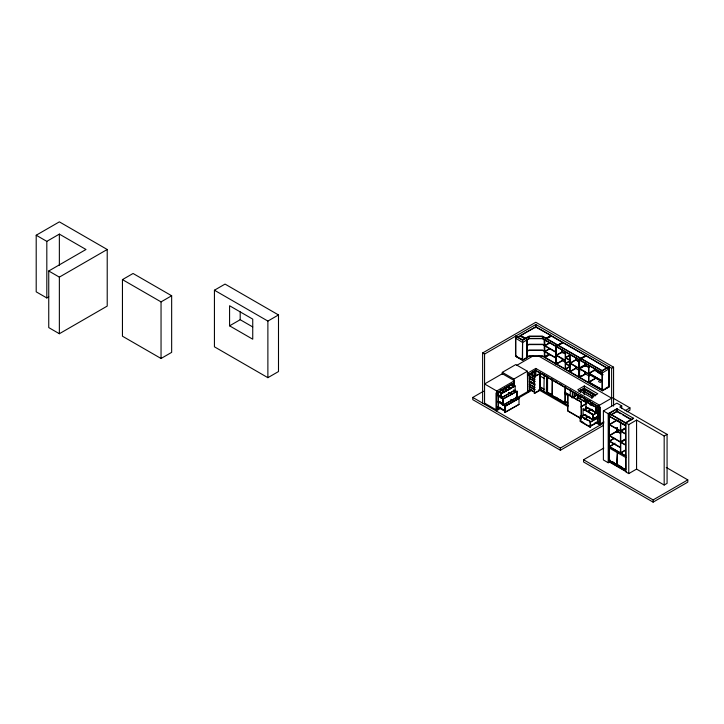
<?xml version="1.0" encoding="UTF-8"?>
<svg xmlns="http://www.w3.org/2000/svg" width="724" height="724" viewBox="0 0 724 724"><rect width="100%" height="100%" fill="white"/><g stroke="black" fill="none" stroke-linecap="round" stroke-linejoin="round"><path stroke-width="1.09" d="M36.2 235.228L59.359 221.861L107.215 249.49L107.215 306.089L59.359 333.728L48.743 327.592L48.743 270.993L85.984 249.49L59.359 234.114L46.816 241.363L36.2 235.228L36.2 291.835L46.816 297.962L48.743 296.849M48.743 270.993L59.359 277.12L107.215 249.49M122.447 279.609L133.062 273.482L171.66 295.763L171.66 352.362L161.045 358.489L122.447 336.207L122.447 279.609L161.045 301.89L171.66 295.763M214.431 290.215L225.046 284.089L278.496 314.949L278.496 371.548L267.88 377.675L214.431 346.814L214.431 290.215L267.88 321.076L278.496 314.949M229.58 325.836L252.739 339.203L252.739 319.13L229.58 305.754L229.58 325.836L240.196 319.709L252.739 326.949M482.627 403.132L482.627 352.968L535.796 322.271L613.563 367.177L613.563 406.191M482.627 352.968L484.564 354.081L535.796 324.506L611.635 368.29L613.563 367.177M515.823 338.262L522.574 342.497L529.208 338.669L542.385 338.669L602.087 373.132L608.839 368.896M517.524 337.284L535.796 326.732L607.925 368.371M535.796 327.067L520.646 335.474L526.185 338.678M527.108 339.212L527.398 357.538L522.574 360.326L515.533 356.253L515.533 336.198L522.574 340.271L529.208 336.434L542.385 336.434L602.087 370.905L609.128 366.842L609.128 386.897L602.377 390.797L542.548 356.253L529.045 356.253L522.285 360.154L522.574 342.162M526.276 340.027L529.045 338.425L542.548 338.425L602.377 372.969L602.377 390.797M544.484 345.04L542.548 344.262L529.045 344.262L527.108 345.04M544.484 345.375L542.548 344.597L529.045 344.597L527.108 345.375M544.484 339.212L544.484 357.032M545.407 338.678L550.946 335.474L537.127 327.836M515.533 356.253L522.574 359.991M544.195 339.71L544.484 357.366M546.412 338.425L551.236 335.646M546.701 338.597L551.525 336.144M544.484 350.868L542.548 350.09L529.045 350.09L527.108 350.868M544.484 351.203L542.548 350.425L529.045 350.425L527.108 351.203M549.597 342.751L544.774 345.538L555.77 351.891M549.597 343.086L544.774 345.873L555.77 352.226M544.484 356.697L542.548 355.918L529.045 355.918L527.108 356.697M502.311 374.516L502.311 372.353L515.823 364.552L527.398 371.24L527.687 391.928L529.561 390.851L529.624 373.883M516.773 365.367L532.945 356.027M549.597 348.588L544.774 351.375L555.77 357.719M549.597 348.923L544.774 351.701L555.77 358.054M557.028 345.674L562.81 342.325M557.317 345.837L563.1 342.832M603.499 425.368L560.403 450.256L472.772 399.666L472.772 397.431L483.541 391.213M545.407 356.172L548.177 354.57M549.597 354.416L544.774 357.204L555.77 363.557L557.697 362.434M549.597 354.751L544.774 357.538L544.774 339.71M502.311 372.353L513.895 379.041L527.398 371.24M561.172 352.688L556.349 355.475L565.227 360.597M514.474 380.733L502.311 373.711L484.564 383.964L496.718 390.987L514.474 380.733L514.474 382.96L496.718 393.213L496.139 392.879L496.139 410.924L500.972 408.137M538.71 356.063L611.635 398.173L599.481 405.187L535.796 368.426L527.977 372.932L527.977 375.159L527.398 374.824M500.845 390.155L502.7 389.087M504.556 388.019L506.402 386.951M508.257 385.883L510.112 384.815M532.068 372.136L533.896 371.077M511.968 384.073L496.429 393.042L496.429 409.983L498.302 408.897L498.356 391.928M512.311 383.874L514.185 382.797L514.185 386.182M534.81 370.887L527.687 374.996L527.687 391.928M527.977 375.159L535.796 370.652L599.481 407.413L600.06 407.087L600.06 425.133L595.191 422.318M501.506 393.322L513.741 386.263M500.963 393.747L515.144 385.892L515.144 390.091L501.252 398.109L500.963 393.747L515.144 385.892M570.34 354.733L565.516 357.52L569.761 359.973M570.34 355.068L565.516 357.855L569.761 360.299M498.917 396.833L500.8 395.747M534.212 376.697L539.986 373.702L534.212 376.697L534.502 393.467L539.986 390.308L539.941 372.046M563.1 359.991L556.349 363.891L578.929 376.923L581.462 375.457M562.141 360.878L556.349 364.217L556.349 346.398M500.963 397.947L515.144 390.091M544.195 374.824L543.905 391.928L546.412 393.376L546.701 376.607M502.89 399.123L517.081 391.268L517.081 397.25L503.18 405.268L502.89 399.123L517.081 391.268M570.34 360.561L565.516 363.348L569.761 365.801M570.34 360.896L565.516 363.683L569.761 366.136M546.701 376.281L546.412 393.376M574.874 360.597L570.05 363.385L578.929 368.507M579.888 358.869L585.68 355.529L564.041 343.375M581.146 358.48L585.969 355.701M569.082 366.787L565.227 369.014L565.227 351.855M502.89 405.105L517.081 397.25M570.34 366.398L565.516 369.177L565.516 352.018M498.067 408.363L499.922 407.295M529.335 390.317L531.163 389.259M496.139 409.811L500.012 407.576M515.488 398.643L531.163 389.593M517.416 398.643L531.923 390.263M505.361 405.865L517.597 398.797M504.827 406.282L519.008 398.426L519.008 404.408L505.117 412.427L504.827 406.282L519.008 398.426M539.941 388.308L540.231 372.96M575.553 368.29L569.761 371.629L569.761 354.47M534.212 393.304L539.697 390.136M583.752 365.394L578.929 368.172L570.05 363.05L575.842 359.71L579.39 361.756M504.827 412.264L519.008 404.408M547.552 377.204L547.552 392.39L552.439 394.879M585.3 374.245L579.508 377.593L579.508 359.765L586.259 355.864L606.956 368.145M589.155 373.412L602.377 381.041M589.834 373.023L593.689 370.797M589.155 373.747L602.377 381.376M552.177 379.439L552.177 395.711L552.466 379.276M570.15 395.793L570.44 389.983M570.15 390.146L572.946 391.765L572.946 397.186M595.617 378.091L588.865 381.991L602.087 389.621M581.146 418.78L567.544 410.924L567.833 394.272L567.833 410.761L581.435 418.617M593.689 379.539L588.865 382.326L602.377 389.793M590.793 381.548L588.865 382.661L588.865 365.502M584.313 385.973L577.788 389.738L591.273 397.521L597.798 393.756L584.313 385.973L584.313 388.2L595.87 394.879M578.72 391.431L584.313 388.2M571.915 397.702L577.227 394.634M572.204 397.865L577.517 394.797L577.517 397.992M552.177 395.711L565.299 402.951L565.299 386.679M577.227 400.49L577.517 397.25L585.788 402.019M567.544 394.435L581.435 402.128L581.435 416.418M604.015 389.177L602.087 390.29L579.508 377.258L585.39 373.856L585.39 371.711M605.943 388.064L607.87 386.951M609.128 386.897L602.087 390.625L602.087 370.905M586.512 402.716L590.051 400.671M586.802 402.879L589.454 401.349M581.49 406.3L585.924 403.739M580.892 406.978L586.214 403.911M583.073 408.942L593.3 414.508L593.01 419.992L583.073 414.255L583.073 408.942L593.3 414.508M596.196 412.725L585.969 407.159L596.196 412.725L596.196 407.304L585.969 401.739L596.196 407.304M590.187 404.788L592.902 403.223M590.187 404.852L593.001 403.277M591.227 404.526L593.001 403.503M583.616 409.811L587.164 407.766M583.906 409.974L587.445 407.929M583.073 414.255L593.3 419.82M587.354 411.847L591.779 409.295M580.295 415.965L590.522 421.54L590.232 427.241L580.295 421.504L580.295 415.965L590.522 421.54M588.187 411.431L591.879 409.35M588.331 411.612L590.992 410.083M598.314 406.463L595.662 407.992L598.603 406.626M580.938 421.042L580.838 416.834L584.377 414.789M582.015 416.49L585.553 414.445M595.662 412.083L597.526 411.006M598.314 410.662L595.752 412.028M580.295 421.504L580.585 415.802M584.512 418.979L588.214 416.888M598.603 410.825L595.952 412.363L588.422 407.965M584.666 418.997L589.101 416.445M598.078 412.019L592.766 415.087L598.368 412.191M610.142 461.631L608.214 462.745L603.391 459.957L603.391 410.933L616.893 403.132L621.726 405.92L621.726 408.146M592.766 419.178L597.291 416.562M598.368 416.381L592.766 419.287L597.291 416.626M589.988 422.119L597.961 417.513M590.277 422.282L598.25 417.685M603.391 410.933L608.214 413.721L616.884 408.707L633.681 418.4L625.572 423.078L608.784 413.386L608.784 415.947L625.572 425.64L608.784 415.947M621.726 405.92L619.78 407.042L667.076 434.346L667.076 483.37L664.179 485.035L636.568 469.098L628.758 473.605L625.862 471.939L625.862 422.916M609.364 413.386L617.174 408.879L617.174 411.105M589.988 426.155L592.639 424.554M594.413 423.603L597.961 421.486M589.988 426.309L598.051 421.54M590.277 426.481L598.25 421.875M616.966 411.114L631.437 419.468M610.314 415.069L616.984 411.214M612.223 414.3L616.034 412.101M597.843 423.069L598.133 405.965L597.843 423.069L599.771 424.183L603.916 421.793M472.772 397.431L560.403 448.029L603.916 422.907M625.056 410.698L629.952 407.874L629.952 410.101L627.011 411.802M616.034 420.897L609.364 424.753L620.459 431.16M633.391 418.237L625.572 422.744L625.862 469.713L608.784 460.183L609.074 446.31L625.862 456.002L608.784 446.482M609.074 460.021L609.074 413.223L628.758 424.59L636.568 420.074L664.179 436.011L667.076 434.346M625.219 428.074L620.459 430.825L609.364 424.418L616.984 420.02L621.762 422.771M625.509 428.237L620.749 430.988L625.572 433.776M625.509 428.572L620.749 431.323L625.572 434.11M614.124 438.21L609.364 440.961L620.459 447.369M614.124 438.545L609.364 441.296L620.459 447.704M666.252 467.442L687.8 479.885L687.8 482.121L653.12 502.139L583.571 461.984L583.571 459.758L603.798 448.075M609.364 446.482L615.083 443.178M610.314 446.265L613.174 444.608M625.862 457.568L609.074 447.875M625.219 439.106L620.459 441.857L609.364 435.45L616.984 431.052L620.685 433.187M625.509 439.269L620.749 442.02L625.572 444.808M625.509 439.604L620.749 442.355L625.572 445.142M625.219 450.138L620.459 452.889L620.459 422.354M625.509 450.301L620.749 453.052L620.749 422.526M583.571 459.758L653.12 499.913L687.8 479.885M552.439 336.678L561.607 341.963M603.155 374.806L594.657 369.901L588.865 373.249L602.087 380.878M594.657 370.236L602.205 374.598M565.688 353.846L562.141 351.801L556.349 355.14L565.227 360.262M588.92 367.267L585.3 365.168L579.508 368.507L588.576 373.747M597.49 372.208L602.205 374.932M562.141 352.136L564.801 353.674M576.729 360.552L578.503 361.584M588.92 367.593L585.3 365.502L579.508 368.842L588.576 374.082M588.865 374.245L602.087 381.883M520.357 335.646L525.181 338.425M527.398 339.71L527.398 357.538M524.891 338.597L520.067 336.144M565.996 362.661L562.141 360.543L562.231 358.344M575.309 368.145L580.014 370.86M589.155 376.028L585.3 373.919L585.3 371.774M598.467 381.521L600.44 382.553M612.423 397.757L629.952 407.874M583.209 388.435L595.472 395.521M583.209 388.77L595.472 395.856M616.966 408.888L617.065 411.169M581.272 389.557L593.544 396.634M581.272 389.892L593.544 396.969M616.984 411.549L620.803 413.748M622.703 414.852L631.292 419.811M515.823 355.756L517.75 356.869M519.678 357.982L521.615 359.095M542.548 373.883L544.484 374.996M546.412 376.109L548.358 377.231M551.272 378.914L553.217 380.037M555.163 381.159L557.109 382.29M560.023 383.973L561.969 385.096M580.205 395.621L582.087 396.707M583.978 397.802L585.861 398.888M587.752 399.974L589.635 401.069M535.796 370.317L544.484 375.331M544.738 375.475L569.752 389.919M573.598 392.137L599.771 407.25L599.771 424.183M590.63 404.761L592.404 405.784M623.663 423.875L625.572 424.979M539.688 375.792L544.548 378.598M577.227 397.413L586.422 402.725M564.874 392.281L569.734 395.096M564.874 392.616L581.435 402.128M564.874 393.404L568.078 395.25M564.874 393.729L567.788 395.422M529.543 373.475L535.335 376.815M529.253 373.638L535.045 376.987M591.137 409.467L592.947 410.517M529.778 376.245L535.081 379.304M529.253 376.281L534.194 379.132M529.253 378.1L535.045 381.439M584.196 409.811L585.969 410.834M588.621 412.363L593.056 414.924M529.932 378.824L534.755 381.602M539.651 386.58L544.484 389.367M564.874 401.141L567.788 402.825M530.221 381.295L535.045 384.073M620.685 433.513L616.984 431.386L609.364 435.785L620.459 442.192M539.651 386.915L543.516 389.141M564.874 401.476L567.788 403.159M529.932 381.458L534.755 384.245M594.123 418.59L595.897 419.612M529.543 381.602L534.366 384.39M529.253 381.774L535.045 385.114M547.552 392.39L553.064 395.576M555.824 397.168L557.67 398.227M559.507 399.295L561.344 400.354M554.303 396.598L565.299 402.951M586.431 415.522L584.621 414.472L590.105 417.757M539.651 388.815L544.484 391.928M546.412 392.707L567.806 405.06M539.651 389.141L567.924 405.467M597.137 422.336L600.06 424.02M529.778 384.381L535.081 387.44M538.719 389.72L567.924 406.58M529.253 384.408L534.077 387.195M529.253 386.227L535.045 389.575M529.932 386.951L534.755 389.738M584.078 418.372L587.616 420.418M530.339 389.159L532.104 390.173M530.221 389.422L535.045 392.209M529.932 389.593L534.755 392.381M529.561 390.851L529.335 373.711M582.015 421.712L583.788 422.735M513.895 382.625L514.474 382.96M581.49 421.857L590.522 427.07M512.547 384.073L511.968 383.738L511.968 386.001M510.773 384.218L514.321 386.263L501.506 393.657L498.845 392.127M510.483 384.381L514.031 386.426M507.832 386.154L511.47 388.209M507.832 386.218L511.443 388.299M508.71 386.887L511.37 388.417M513.587 390.1L516.248 391.639M507.071 386.489L510.755 388.616M513.298 390.272L515.959 391.802M506.782 386.661L510.465 388.779M506.157 388.634L507.995 389.693M504.945 388.272L507.705 389.865M505.008 388.743L507.768 390.336L503.795 388.381M508.972 392.743L511.624 394.281M508.872 392.797L511.624 394.345M508.872 392.87L511.578 394.426M515.524 397.259L518.176 398.797L505.361 406.191L497.388 401.594M502.248 389.829L504.085 390.888M516.112 397.938L517.886 398.96M501.958 389.992L504.719 391.584M501.099 389.937L504.782 392.064M500.809 390.109L504.492 392.227M498.972 391.72L501.732 393.313M498.248 391.449L501.795 393.494M510.9 399.901L513.551 401.44L510.8 399.965M498.157 394.806L501.795 396.906M498.157 394.87L501.795 397.014M497.958 395.141L501.506 397.186M497.524 395.286L503.723 398.87M612.223 461.505L614.133 462.6M616.993 464.256L621.762 467.007M498.121 395.965L503.433 399.033L503.433 404.345L498.121 401.277M608.784 460.183L625.572 469.876M610.033 462.021L609.744 459.622M610.685 462.392L625.608 471.007M626.251 471.713L609.463 462.021L609.463 459.794M501.949 402.933L503.723 403.956M499.198 401.458L503.723 404.137M499.298 401.621L503.723 404.182M497.678 401.422L505.651 406.028M498.565 407.024L503.886 410.164M498.474 407.078L504.673 410.725M497.388 406.906L505.361 411.503M498.302 408.897L498.067 391.765M484.564 403.132L496.429 409.983M664.179 436.011L664.179 485.035M653.12 499.913L653.12 502.139M636.568 420.074L636.568 469.098M628.758 424.59L628.758 473.605M617.174 427.821L617.174 432.273M617.065 427.884L617.065 432.337M616.884 408.707L616.884 412.056M616.966 427.83L616.984 432.382M611.635 368.29L611.635 406.182M609.364 415.612L609.364 446.817M608.839 386.725L608.839 366.67L602.087 370.57L542.548 336.198L529.045 336.198L522.574 339.936L515.823 336.036L515.823 356.09M608.214 413.721L608.214 462.745M599.481 405.187L599.481 407.413M595.906 407.476L595.906 412.897M594.657 368.597L594.657 370.742M594.657 377.177L594.657 379.322M594.368 368.426L594.368 370.57M593.056 415.259L593.056 419.449M593.01 414.68L593.01 419.992M592.051 396.109L592.051 398.281M591.761 395.938L591.761 398.109M590.232 421.703L590.232 427.241M588.576 365.339L588.576 382.489M586.449 400.426L586.449 402.589M586.259 399.449L586.259 402.707M586.259 407.042L586.259 409.214M585.969 399.286L585.969 409.042M585.39 363.131L585.39 366.353M585.3 362.118L585.3 366.407M584.811 362.796L584.811 364.941M584.811 371.376L584.811 373.521M584.721 362.86L584.721 365.168M584.721 371.439L584.721 373.584M584.232 387.964L584.232 394.734M584.232 398.128L584.232 401.512M581.146 402.291L581.146 416.581M580.666 389.476L580.666 391.648M580.666 395.983L580.666 399.232M580.376 390.39L580.376 392.562M580.376 396.897L580.376 399.069M579.218 359.602L579.218 377.421M578.929 359.43L578.929 377.258M578.738 394.924L578.738 398.182M578.449 394.761L578.449 398.01M575.842 357.728L575.842 360.045M575.842 366.308L575.842 368.453L570.05 371.801L570.05 354.642M575.553 357.566L575.553 359.71M574.874 392.815L574.874 396.073M574.585 392.652L574.585 395.901M572.367 391.431L572.367 397.078M565.01 386.851L565.01 403.114M562.521 342.497L555.77 346.063L555.77 363.891M562.231 349.764L562.231 352.986M561.652 350.507L561.652 352.651M561.562 350.561L561.562 352.706M560.403 448.029L560.403 450.256M556.059 346.226L556.059 364.054M542.385 336.434L542.385 338.669M535.796 324.506L535.796 327.845M535.796 368.426L535.796 375.629M535.507 375.792L535.507 370.145L534.81 370.552L534.81 377.322M534.52 371.05L534.52 376.471M534.502 376.869L534.502 393.467M532.882 373.023L532.882 375.195M532.592 372.109L532.592 376.444M529.778 373.756L529.778 377.041M529.778 381.421L529.778 384.716M529.208 336.434L529.208 338.669M526.819 339.71L526.819 357.538M522.574 340.271L522.574 360.326M516.791 391.105L516.791 397.078M513.895 379.041L513.895 386.598M505.117 406.454L505.117 412.427M503.18 399.295L503.18 405.268M501.252 393.91L501.252 398.109M496.718 390.987L496.718 393.213M484.564 354.081L484.564 404.245M267.88 321.076L267.88 377.675M240.196 311.899L240.196 319.709M161.045 301.89L161.045 358.489M59.359 234.114L59.359 265.192M59.359 277.12L59.359 333.728M46.816 241.363L46.816 297.962M617.409 452.753L617.12 464.998L617.409 452.753M617.527 452.817L617.237 465.061L617.527 452.817"/></g></svg>
